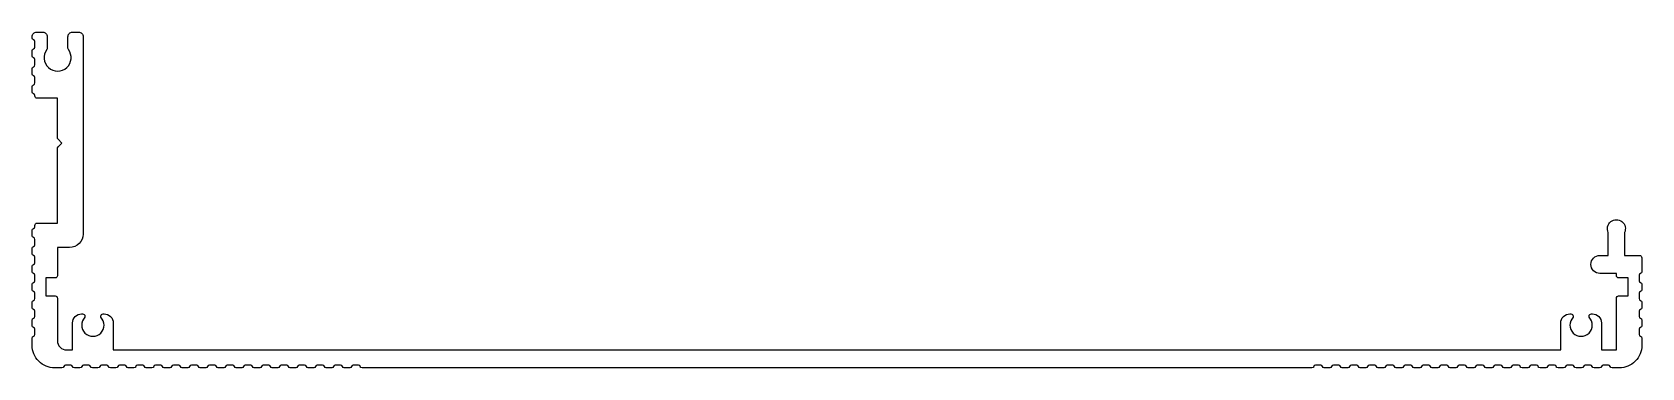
# Model space of a CAD drawing. Extents: x 1070 to 1249, y 74 to 112.
import ezdxf

# ---------------------------------------------------------------- set-up
doc = ezdxf.new("R2010")
doc.units = 0
doc.layers.get('0').update_dxf_attribs({"linetype": 'CONTINUOUS'})

msp = doc.modelspace()

# ---------------------------------------------------------------- linework, layer by layer
at = {"color": 0}
msp.add_lwpolyline([(1249.19, 82.94, 0.342179), (1249.04, 82.74), (1249.04, 82.14, 0.341999), (1249.19, 81.95, -0.343215), (1249.34, 81.75), (1249.34, 81.13, -0.341999), (1249.19, 80.94, 0.343412), (1249.04, 80.74), (1249.04, 80.14, 0.341999), (1249.19, 79.95, -0.341999), (1249.34, 79.75), (1249.34, 79.13, -0.341999), (1249.19, 78.94, 0.341999), (1249.04, 78.74), (1249.04, 78.14, 0.341999), (1249.19, 77.95, -0.343777), (1249.34, 77.75), (1249.34, 76.94, -0.414214), (1246.84, 74.44), (1246.03, 74.44, -0.341999), (1245.83, 74.59, 0.342326), (1245.64, 74.74), (1245.04, 74.74, 0.341999), (1244.85, 74.59, -0.341999), (1244.65, 74.44), (1244.03, 74.44, -0.341999), (1243.83, 74.59, 0.341999), (1243.64, 74.74), (1243.04, 74.74, 0.341999), (1242.85, 74.59, -0.341585), (1242.65, 74.44), (1242.03, 74.44, -0.341999), (1241.83, 74.59, 0.342369), (1241.64, 74.74), (1241.04, 74.74, 0.341999), (1240.85, 74.59, -0.342025), (1240.65, 74.44), (1240.03, 74.44, -0.341999), (1239.83, 74.59, 0.341999), (1239.64, 74.74), (1239.04, 74.74, 0.341999), (1238.85, 74.59, -0.341999), (1238.65, 74.44), (1238.03, 74.44, -0.341999), (1237.83, 74.59, 0.341999), (1237.64, 74.74), (1237.04, 74.74, 0.341999), (1236.85, 74.59, -0.341999), (1236.65, 74.44), (1236.03, 74.44, -0.341999), (1235.83, 74.59, 0.342101), (1235.64, 74.74), (1235.04, 74.74, 0.341999), (1234.85, 74.59, -0.341999), (1234.65, 74.44), (1234.03, 74.44, -0.341999), (1233.83, 74.59, 0.341999), (1233.64, 74.74), (1233.04, 74.74, 0.341999), (1232.85, 74.59, -0.342003), (1232.65, 74.44), (1232.03, 74.44, -0.341999), (1231.83, 74.59, 0.342088), (1231.64, 74.74), (1231.04, 74.74, 0.341999), (1230.85, 74.59, -0.341999), (1230.65, 74.44), (1230.03, 74.44, -0.341999), (1229.83, 74.59, 0.342027), (1229.64, 74.74), (1229.04, 74.74, 0.341999), (1228.85, 74.59, -0.341999), (1228.65, 74.44), (1228.03, 74.44, -0.341999), (1227.83, 74.59, 0.341999), (1227.64, 74.74), (1227.04, 74.74, 0.341999), (1226.85, 74.59, -0.341999), (1226.65, 74.44), (1226.03, 74.44, -0.341999), (1225.83, 74.59, 0.341999), (1225.64, 74.74), (1225.04, 74.74, 0.341999), (1224.85, 74.59, -0.342007), (1224.65, 74.44), (1224.03, 74.44, -0.341999), (1223.83, 74.59, 0.342008), (1223.64, 74.74), (1223.04, 74.74, 0.341999), (1222.85, 74.59, -0.342163), (1222.65, 74.44), (1222.03, 74.44, -0.341999), (1221.83, 74.59, 0.341999), (1221.64, 74.74), (1221.04, 74.74, 0.341999), (1220.85, 74.59, -0.341999), (1220.65, 74.44), (1220.03, 74.44, -0.341999), (1219.83, 74.59, 0.341999), (1219.64, 74.74), (1219.04, 74.74, 0.341999), (1218.85, 74.59, -0.341999), (1218.65, 74.44), (1218.03, 74.44, -0.341999), (1217.83, 74.59, 0.342024), (1217.64, 74.74), (1217.04, 74.74, 0.341999), (1216.85, 74.59, -0.341999), (1216.65, 74.44), (1216.03, 74.44, -0.341999), (1215.83, 74.59, 0.341999), (1215.64, 74.74), (1215.04, 74.74, 0.341999), (1214.85, 74.59, -0.342082), (1214.65, 74.44), (1214.03, 74.44, -0.341999), (1213.83, 74.59, 0.342006), (1213.64, 74.74), (1213.04, 74.74, 0.341999), (1212.85, 74.59, -0.342082), (1212.65, 74.44), (1159.84, 74.44), (1107.03, 74.44, -0.341999), (1106.83, 74.59, 0.342024), (1106.64, 74.74), (1106.04, 74.74, 0.341999), (1105.85, 74.59, -0.342191), (1105.65, 74.44), (1105.03, 74.44, -0.341999), (1104.83, 74.59, 0.342061), (1104.64, 74.74), (1104.04, 74.74, 0.341999), (1103.85, 74.59, -0.341999), (1103.65, 74.44), (1103.03, 74.44, -0.341999), (1102.83, 74.59, 0.341999), (1102.64, 74.74), (1102.04, 74.74, 0.341999), (1101.85, 74.59, -0.342239), (1101.65, 74.44), (1101.03, 74.44, -0.341999), (1100.83, 74.59, 0.341999), (1100.64, 74.74), (1100.04, 74.74, 0.341999), (1099.85, 74.59, -0.341999), (1099.65, 74.44), (1099.03, 74.44, -0.341999), (1098.83, 74.59, 0.341999), (1098.64, 74.74), (1098.04, 74.74, 0.341999), (1097.85, 74.59, -0.341999), (1097.65, 74.44), (1097.03, 74.44, -0.341999), (1096.83, 74.59, 0.342532), (1096.64, 74.74), (1096.04, 74.74, 0.341999), (1095.85, 74.59, -0.342002), (1095.65, 74.44), (1095.03, 74.44, -0.341999), (1094.83, 74.59, 0.3422), (1094.64, 74.74), (1094.04, 74.74, 0.341999), (1093.85, 74.59, -0.341999), (1093.65, 74.44), (1093.03, 74.44, -0.341999), (1092.83, 74.59, 0.341999), (1092.64, 74.74), (1092.04, 74.74, 0.341999), (1091.85, 74.59, -0.341999), (1091.65, 74.44), (1091.03, 74.44, -0.341999), (1090.83, 74.59, 0.341999), (1090.64, 74.74), (1090.04, 74.74, 0.341999), (1089.85, 74.59, -0.342062), (1089.65, 74.44), (1089.03, 74.44, -0.341999), (1088.83, 74.59, 0.341999), (1088.64, 74.74), (1088.04, 74.74, 0.341999), (1087.85, 74.59, -0.342518), (1087.65, 74.44), (1087.03, 74.44, -0.341999), (1086.83, 74.59, 0.342044), (1086.64, 74.74), (1086.04, 74.74, 0.341999), (1085.85, 74.59, -0.341999), (1085.65, 74.44), (1085.03, 74.44, -0.341999), (1084.83, 74.59, 0.341999), (1084.64, 74.74), (1084.04, 74.74, 0.341999), (1083.85, 74.59, -0.342126), (1083.65, 74.44), (1083.03, 74.44, -0.341999), (1082.83, 74.59, 0.341999), (1082.64, 74.74), (1082.04, 74.74, 0.341999), (1081.85, 74.59, -0.341999), (1081.65, 74.44), (1081.03, 74.44, -0.341999), (1080.83, 74.59, 0.341999), (1080.64, 74.74), (1080.04, 74.74, 0.341999), (1079.85, 74.59, -0.341999), (1079.65, 74.44), (1079.03, 74.44, -0.341999), (1078.83, 74.59, 0.342052), (1078.64, 74.74), (1078.04, 74.74, 0.341999), (1077.85, 74.59, -0.3421), (1077.65, 74.44), (1077.03, 74.44, -0.341999), (1076.83, 74.59, 0.342217), (1076.64, 74.74), (1076.04, 74.74, 0.341999), (1075.85, 74.59, -0.341999), (1075.65, 74.44), (1075.03, 74.44, -0.341999), (1074.83, 74.59, 0.341999), (1074.64, 74.74), (1074.04, 74.74, 0.341999), (1073.85, 74.59, -0.343045), (1073.65, 74.44), (1072.84, 74.44, -0.414214), (1070.34, 76.94), (1070.34, 77.75, -0.341999), (1070.49, 77.95, 0.343538), (1070.64, 78.14), (1070.64, 78.74, 0.341999), (1070.49, 78.94, -0.341999), (1070.34, 79.13), (1070.34, 79.75, -0.341999), (1070.49, 79.95, 0.341999), (1070.64, 80.14), (1070.64, 80.74, 0.341999), (1070.49, 80.94, -0.342135), (1070.34, 81.13), (1070.34, 81.75, -0.341999), (1070.49, 81.95, 0.342947), (1070.64, 82.14), (1070.64, 82.74, 0.341999), (1070.49, 82.94, -0.342115), (1070.34, 83.13), (1070.34, 83.75, -0.341999), (1070.49, 83.95, 0.341999), (1070.64, 84.14), (1070.64, 84.74, 0.341999), (1070.49, 84.94, -0.341999), (1070.34, 85.13), (1070.34, 85.75, -0.341999), (1070.49, 85.95, 0.341999), (1070.64, 86.14), (1070.64, 86.74, 0.341999), (1070.49, 86.94, -0.341999), (1070.34, 87.13), (1070.34, 87.75, -0.341999), (1070.49, 87.95, 0.34206), (1070.64, 88.14), (1070.64, 88.74, 0.341999), (1070.49, 88.94, -0.341999), (1070.34, 89.13), (1070.34, 89.75, -0.341999), (1070.49, 89.95, 0.341999), (1070.64, 90.14), (1070.64, 90.29, -0.414214), (1070.89, 90.54), (1073.14, 90.54), (1073.14, 98.84, -0.198912), (1073.21, 99.02), (1073.64, 99.44), (1073.21, 99.87, -0.198912), (1073.14, 100.05), (1073.14, 104.44), (1070.89, 104.44, -0.414214), (1070.64, 104.69), (1070.64, 104.74, 0.341999), (1070.49, 104.94, -0.341999), (1070.34, 105.13), (1070.34, 105.75, -0.341999), (1070.49, 105.95, 0.342891), (1070.64, 106.14), (1070.64, 106.74, 0.341999), (1070.49, 106.94, -0.341999), (1070.34, 107.13), (1070.34, 107.75, -0.341999), (1070.49, 107.95, 0.341999), (1070.64, 108.14), (1070.64, 108.74, 0.341999), (1070.49, 108.94, -0.341937), (1070.34, 109.13), (1070.34, 109.75, -0.341999), (1070.49, 109.95, 0.342087), (1070.64, 110.14), (1070.64, 110.74, 0.341999), (1070.49, 110.94, -0.341999), (1070.34, 111.13), (1070.34, 111.29, -0.414214), (1070.84, 111.79), (1071.52, 111.79, -0.414214), (1072.02, 111.29), (1072.02, 110.01, -0.162278), (1071.97, 109.86, 2), (1074.37, 109.86, -0.162278), (1074.32, 110.01), (1074.32, 111.29, -0.414214), (1074.82, 111.79), (1075.5, 111.79, -0.414214), (1076, 111.29), (1076, 89.33, -0.414214), (1074.5, 87.83), (1073.15, 87.83), (1073.15, 84.69, -0.414214), (1072.9, 84.44), (1071.85, 84.44), (1071.85, 82.44), (1072.9, 82.44, -0.414214), (1073.15, 82.19), (1073.15, 77.44, 0.414214), (1074.15, 76.44), (1074.83, 76.44), (1074.83, 79.44, -0.414214), (1075.83, 80.44), (1075.95, 80.44, -0.414214), (1076.2, 80.19), (1076.2, 80.07, 2.378752), (1077.98, 80.07), (1077.98, 80.19, -0.414214), (1078.23, 80.44), (1078.35, 80.44, -0.414214), (1079.35, 79.44), (1079.35, 76.44), (1240.33, 76.44), (1240.33, 79.44, -0.414214), (1241.33, 80.44), (1241.45, 80.44, -0.414214), (1241.7, 80.19), (1241.7, 80.07, 2.378752), (1243.48, 80.07), (1243.48, 80.19, -0.414214), (1243.73, 80.44), (1243.85, 80.44, -0.414214), (1244.85, 79.44), (1244.85, 76.44), (1246.51, 76.44), (1246.51, 82.19, -0.414214), (1246.76, 82.44), (1247.83, 82.44), (1247.83, 84.44), (1246.76, 84.44, -0.414214), (1246.51, 84.69), (1246.51, 84.95), (1244.68, 84.95, -0.414214), (1243.68, 85.95, -0.414214), (1244.68, 86.95), (1245.61, 86.95), (1245.61, 89.49, -1.595433), (1247.41, 89.49), (1247.41, 86.95), (1249.09, 86.95, -0.414214), (1249.34, 86.7), (1249.34, 85.13, -0.341999), (1249.19, 84.94, 0.341999), (1249.04, 84.74), (1249.04, 84.14, 0.341999), (1249.19, 83.95, -0.341999), (1249.34, 83.75), (1249.34, 83.13, -0.342004)], format="xyb", close=True, dxfattribs=at)

doc.saveas('drawing.dxf')
